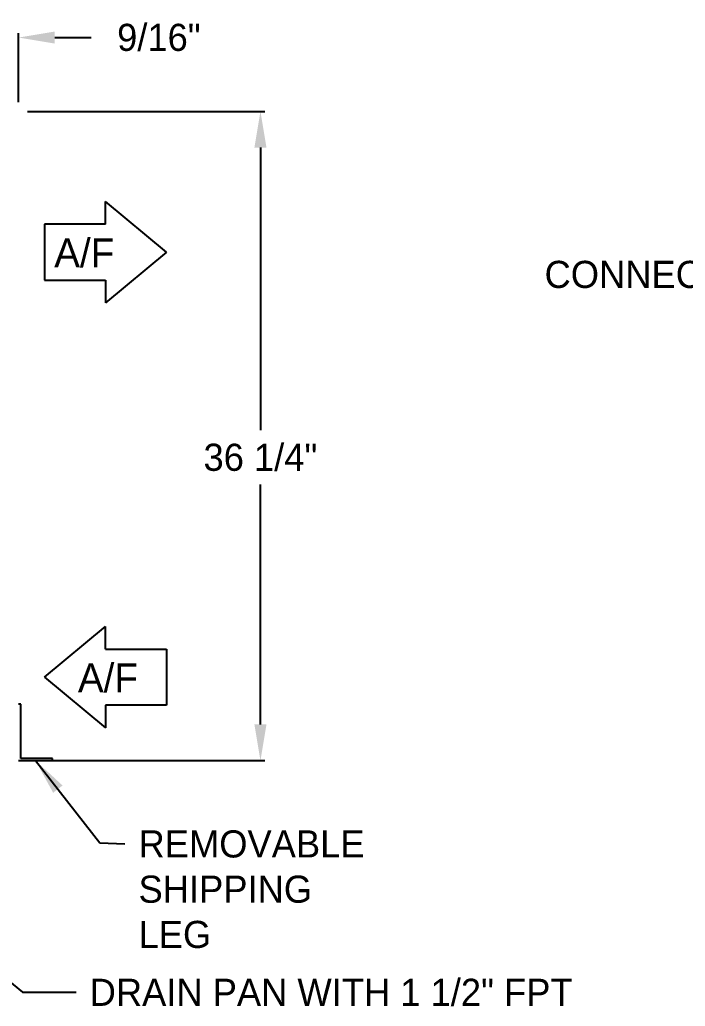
# Model space of a CAD drawing. Extents: x 6 to 271, y -23 to 146.
# Drawn here: x 64.4 to 101.2, y 34.4 to 88.9 of the extents above; entities that cross this region are included whole.
import ezdxf

# ---------------------------------------------------------------- set-up
doc = ezdxf.new("R2010")
doc.units = 0
doc.header["$MEASUREMENT"] = 0
doc.layers.get('0').update_dxf_attribs({"linetype": 'CONTINUOUS'})
doc.layers.get('Defpoints').update_dxf_attribs({"linetype": 'CONTINUOUS'})
doc.dimstyles.get("Standard").update_dxf_attribs({"dimtxt": 1.5, "dimasz": 2, "dimexe": 0.25, "dimexo": 0.5, "dimgap": 0.75, "dimtad": 0, "dimtih": 1, "dimtoh": 1, "dimdec": 4, "dimzin": 0, "dimdsep": 46, "dimlunit": 5, "dimtxsty": 'STANDARD', "dimcen": 0.125, "dimclrd": 1, "dimclre": 1, "dimclrt": 1, "dimadec": 0, "dimazin": 0, "dimtfac": 1, "dimtdec": 4, "dimtofl": 0, "dimtmove": 0, "dimatfit": 3, "dimfxl": 1, "dimfrac": 2, "dimtolj": 1, "dimtzin": 0, "dimarcsym": 0})

# ---------------------------------------------------------------- blocks, each defined once
blk = doc.blocks.new('Air Flow Arror')
for p, q in [((-1.543, 6.735), (-4.35, 3.368)), ((-1.543, 6.735), (1.263, 3.368)), ((-3.087, 3.368), (-4.35, 3.368)), ((-3.087, 3.368), (-3.087, 0)), ((0, 0), (0, 3.368)), ((0, 3.368), (1.263, 3.368)), ((-3.087, 0), (0, 0))]:
    blk.add_line(p, q)
blk.add_text('A/F', height=1.5938, rotation=90).set_placement((-0.712, 0.532))
blk = doc.blocks.new('*D25')
at = {"color": 7, "lineweight": -2}
for p, q in [((61.762, 87.899), (59.762, 87.899)), ((63.762, 84.32), (63.762, 88.149)), ((64.325, 84.32), (64.325, 88.149)), ((66.325, 87.899), (68.325, 87.899))]:
    blk.add_line(p, q, dxfattribs=at)
at = {"color": 7}
for points in [[(61.762, 88.232), (61.762, 87.566), (63.762, 87.899)], [(66.325, 88.232), (66.325, 87.566), (64.325, 87.899)]]:
    blk.add_solid(points, dxfattribs=at)
at = {"layer": 'Defpoints', "color": 0}
for p in [(63.762, 87.899), (63.762, 83.82), (64.325, 83.82)]:
    blk.add_point(p, dxfattribs=at)
at = {"color": 7, "insert": (72.075, 87.899), "char_height": 1.5, "attachment_point": 5}
blk.add_mtext('\\A1;9/16"', dxfattribs=at)

msp = doc.modelspace()

# ---------------------------------------------------------------- linework, layer by layer
at = {"color": 0}
for p, q in [((64.82486, 83.82036), (77.93352, 83.82036)), ((77.68352, 81.82036), (77.68352, 66.19536)), ((77.68352, 49.94536), (77.68352, 63.19536)), ((65.76034, 52.55508), (69.12804, 55.36138)), ((69.12804, 54.09854), (69.12804, 55.36138)), ((69.12804, 54.09854), (72.49574, 54.09854)), ((72.49574, 54.09854), (72.49574, 51.01161)), ((65.76034, 52.55508), (69.12804, 49.74877)), ((64.44986, 51.07036), (64.32486, 51.07036)), ((64.44986, 48.07036), (64.44986, 51.07036)), ((72.49574, 51.01161), (69.12804, 51.01161)), ((69.12804, 51.01161), (69.12804, 49.74877)), ((66.19986, 48.07036), (64.44986, 48.07036)), ((66.19986, 47.94536), (66.19986, 48.07036)), ((64.32486, 47.94536), (66.19986, 47.94536)), ((64.82486, 47.94536), (77.93352, 47.94536))]:
    msp.add_line(p, q, dxfattribs=at)
for points in [[(77.35019, 81.82036), (78.01686, 81.82036), (77.68352, 83.82036)], [(77.35019, 49.94536), (78.01686, 49.94536), (77.68352, 47.94536)]]:
    msp.add_solid(points, dxfattribs=at)

# ---------------------------------------------------------------- block references
at = {"color": 0, "rotation": 270}
msp.add_blockref('Air Flow Arror', (65.76034, 74.49485), dxfattribs=at)

# ---------------------------------------------------------------- texts
at = {"color": 0}
msp.add_text('A/F', height=1.59375, dxfattribs=at).set_placement((67.60245, 51.72399))
at = {"color": 0, "char_height": 1.5}
for s, insert, attachment_point in [('CONNECTIONS END', (93.38019, 75.561), 1), ('36 1/4"', (77.68352, 64.69536), 5), ('REMOVABLE\\PSHIPPING\\PLEG', (70.95075, 44.09177), 1), ('DRAIN PAN WITH 1 1/2" FPT', (68.24964, 35.89193), 1)]:
    msp.add_mtext(s, dxfattribs=dict(at, insert=insert, attachment_point=attachment_point))

# ---------------------------------------------------------------- dimensions: what is measured, and where the dimension line sits
at = {"color": 0}
dim = msp.add_linear_dim(base=(63.76236, 87.89903), p1=(64.32486, 83.82036), p2=(63.76236, 83.82036), dimstyle='Standard', override={"dimpost": '"', "dimclrd": 7, "dimclre": 7, "dimclrt": 7}, dxfattribs=at)
dim.commit()
dim.dimension.update_dxf_attribs({"geometry": '*D25', "text_midpoint": (72.07486, 87.89903), "dimtype": 160})

# ---------------------------------------------------------------- leaders
at = {"color": 0, "annotation_type": 0, "has_hookline": 1, "hookline_direction": 1}
for points, text_width in [([(65.26236, 47.94536), (68.81314, 43.39511), (70.20075, 43.34177)], 13.5), ([(50.91861, 46.41261), (64.53578, 35.14193), (67.49964, 35.14193)], 35)]:
    msp.add_leader(points, dimstyle='Standard', override={"dimclrd": 7, "dimclre": 7, "dimclrt": 7}, dxfattribs=dict(at, text_width=text_width))

doc.saveas('drawing.dxf')
